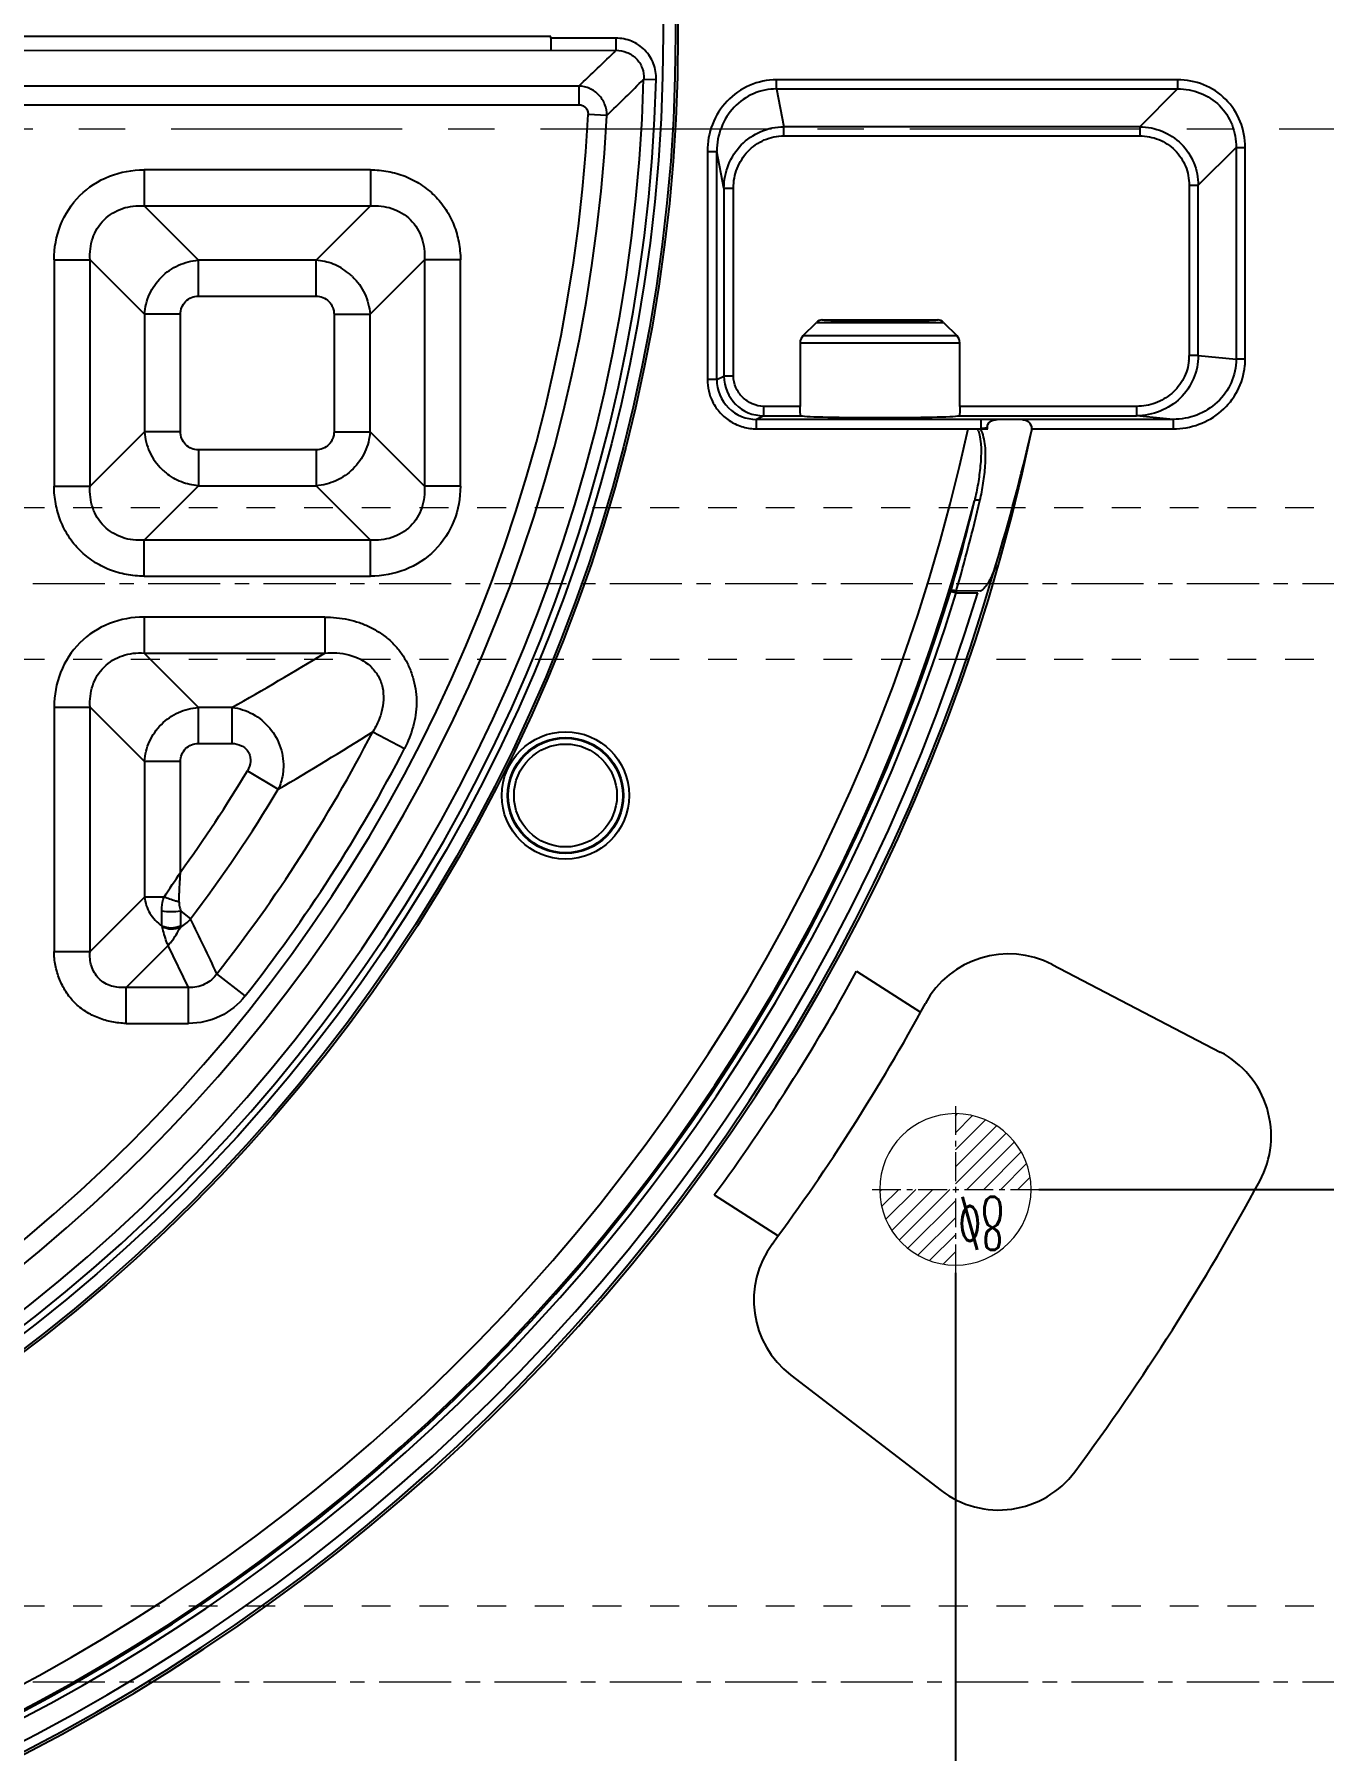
# Model space of a CAD drawing. Header units: millimetres. Extents: x 3054 to 4939, y -1170 to 130.
# Drawn here: x 3602.4 to 3670.5, y -871.4 to -780.7 of the extents above; entities that cross this region are included whole.
import ezdxf

# ---------------------------------------------------------------- set-up
doc = ezdxf.new("R2010")
doc.units = ezdxf.units.MM
doc.header["$LTSCALE"] = 16.335
doc.header["$PDMODE"] = 3
doc.header["$PDSIZE"] = 0.3125
doc.linetypes.add('CENTER', pattern=[0.6, 0.375, -0.075, 0.075, -0.075])
doc.linetypes.add('HIDDEN', pattern=[0.2, 0.1, -0.1])
doc.layers.get('0').update_dxf_attribs({"linetype": 'CONTINUOUS'})
doc.layers.get('Defpoints').update_dxf_attribs({"linetype": 'CONTINUOUS'})
doc.layers.add('11', color=7, linetype='CONTINUOUS')
for name, color, linetype, lineweight in [('center', 1, 'CENTER', 9), ('cool', 153, 'HIDDEN', 9), ('epin', 13, 'CONTINUOUS', 9)]:
    doc.layers.add(name, color=color, linetype=linetype, lineweight=lineweight)
doc.styles.get("Standard").update_dxf_attribs({"font": 'txt', "width": 0.8})
doc.styles.add('TXT05', font='txt.shx', dxfattribs={"width": 0.5, "bigfont": 'gbcbig.shx'})
doc.dimstyles.get("Standard").update_dxf_attribs({"dimtxt": 0.15625, "dimasz": 0.1875, "dimexe": 0.125, "dimexo": 0.0625, "dimtad": 0, "dimtih": 1, "dimtoh": 1, "dimdsep": 46, "dimtxsty": 'Standard', "dimcen": 0.09, "dimadec": 0, "dimazin": 0, "dimtp": 0.01, "dimtm": 0.01, "dimtfac": 1, "dimtofl": 0, "dimtmove": 0, "dimatfit": 3, "dimfxl": 0, "dimtolj": 1, "dimarcsym": 0})

# ---------------------------------------------------------------- blocks, each defined once
blk = doc.blocks.new('epin_ejp_8')
at = {"layer": 'epin'}
h = blk.add_hatch(dxfattribs=at)
h.set_pattern_fill('_ANSI31', color=123, scale=0.2, angle=90, style=0)
h.set_pattern_definition([(135, (-3609.8168, 780.7174), (-0.44901281, -0.44901281), [])])
h.paths.add_polyline_path([(0, 4, 0.414214), (-4, 0), (0, 0)])
h.paths.add_polyline_path([(4, 0), (0, 0), (0, -4, 0.414214)])
at = {"layer": 'epin', "color": 1, "linetype": 'CENTER', "ltscale": 0.248791}
for p, q in [((0, -4.4), (0, 4.4)), ((-4.4, 0), (4.4, 0))]:
    blk.add_line(p, q, dxfattribs=at)
at = {"layer": 'epin'}
blk.add_circle((0, 0), 4, dxfattribs=at)
at = {"layer": 'epin', "color": 6, "style": 'TXT05', "width": 0.5}
blk.add_text('%%c8', height=2.8, dxfattribs=at).set_placement((0.16, 0.4))
blk = doc.blocks.new('*D114')
at = {"color": 4, "lineweight": -2}
blk.add_line((3698.845, -785.718), (3724.555, -785.718), dxfattribs=at)
at = {"layer": 'Defpoints', "color": 0}
for p in [(3555.085, -785.718), (3698.845, -785.718), (3724.555, -785.718)]:
    blk.add_point(p, dxfattribs=at)
at = {"color": 6, "insert": (3729.555, -785.718), "char_height": 5, "attachment_point": 5}
blk.add_mtext('\\A1;0.00', dxfattribs=at)
blk = doc.blocks.new('*D115')
at = {"color": 4, "lineweight": -2}
blk.add_line((3706.275, -756.718), (3724.555, -756.718), dxfattribs=at)
at = {"layer": 'Defpoints', "color": 0}
for p in [(3706.275, -756.718), (3724.555, -756.718), (3555.085, -785.718)]:
    blk.add_point(p, dxfattribs=at)
at = {"color": 6, "insert": (3731.888, -756.718), "char_height": 5, "attachment_point": 5}
blk.add_mtext('\\A1;29.00', dxfattribs=at)
blk = doc.blocks.new('*D116')
at = {"color": 4, "lineweight": -2}
blk.add_line((3664.481, -737.718), (3724.555, -737.718), dxfattribs=at)
at = {"layer": 'Defpoints', "color": 0}
for p in [(3664.481, -737.718), (3724.555, -737.718), (3555.085, -785.718)]:
    blk.add_point(p, dxfattribs=at)
at = {"color": 6, "insert": (3731.888, -737.718), "char_height": 5, "attachment_point": 5}
blk.add_mtext('\\A1;48.00', dxfattribs=at)
blk = doc.blocks.new('*D117')
at = {"color": 4, "lineweight": -2}
blk.add_line((3642.481, -703.718), (3724.555, -703.718), dxfattribs=at)
at = {"layer": 'Defpoints', "color": 0}
for p in [(3642.481, -703.718), (3724.555, -703.718), (3555.085, -785.718)]:
    blk.add_point(p, dxfattribs=at)
at = {"color": 6, "insert": (3731.888, -703.718), "char_height": 5, "attachment_point": 5}
blk.add_mtext('\\A1;82.00', dxfattribs=at)
blk = doc.blocks.new('*D118')
at = {"color": 4, "lineweight": -2}
blk.add_line((3665.052, -688.718), (3724.555, -688.718), dxfattribs=at)
at = {"layer": 'Defpoints', "color": 0}
for p in [(3665.052, -688.718), (3724.555, -688.718), (3555.085, -785.718)]:
    blk.add_point(p, dxfattribs=at)
at = {"color": 6, "insert": (3731.888, -688.718), "char_height": 5, "attachment_point": 5}
blk.add_mtext('\\A1;97.00', dxfattribs=at)
blk = doc.blocks.new('*D119')
at = {"color": 4, "lineweight": -2}
blk.add_line((3602.481, -674.718), (3724.555, -674.718), dxfattribs=at)
at = {"layer": 'Defpoints', "color": 0}
for p in [(3602.481, -674.718), (3724.555, -674.718), (3555.085, -785.718)]:
    blk.add_point(p, dxfattribs=at)
at = {"color": 6, "insert": (3731.888, -674.718), "char_height": 5, "attachment_point": 5}
blk.add_mtext('\\A1;111.00', dxfattribs=at)
blk = doc.blocks.new('*D120')
at = {"color": 4, "lineweight": -2}
blk.add_line((3559.485, -668.718), (3724.555, -668.718), dxfattribs=at)
at = {"layer": 'Defpoints', "color": 0}
for p in [(3559.485, -668.718), (3724.555, -668.718), (3555.085, -785.718)]:
    blk.add_point(p, dxfattribs=at)
at = {"color": 6, "insert": (3732.555, -668.718), "char_height": 5, "attachment_point": 5}
blk.add_mtext('\\A1;117.00', dxfattribs=at)
blk = doc.blocks.new('*D121')
at = {"color": 4, "lineweight": -2}
for p, q in [((3704.555, -667.718), (3714.555, -661.758)), ((3714.555, -661.758), (3724.555, -661.758)), ((3686.461, -667.718), (3704.555, -667.718))]:
    blk.add_line(p, q, dxfattribs=at)
at = {"layer": 'Defpoints', "color": 0}
for p in [(3724.555, -661.758), (3686.461, -667.718), (3555.085, -785.718)]:
    blk.add_point(p, dxfattribs=at)
at = {"color": 6, "insert": (3732.555, -661.758), "char_height": 5, "attachment_point": 5}
blk.add_mtext('\\A1;118.00', dxfattribs=at)
blk = doc.blocks.new('*D122')
at = {"color": 4, "lineweight": -2}
blk.add_line((3689.096, -809.718), (3724.555, -809.718), dxfattribs=at)
at = {"layer": 'Defpoints', "color": 0}
for p in [(3555.085, -785.718), (3689.096, -809.718), (3724.555, -809.718)]:
    blk.add_point(p, dxfattribs=at)
at = {"color": 6, "insert": (3731.888, -809.718), "char_height": 5, "attachment_point": 5}
blk.add_mtext('\\A1;24.00', dxfattribs=at)
blk = doc.blocks.new('*D123')
at = {"color": 4, "lineweight": -2}
blk.add_line((3655.481, -841.718), (3724.555, -841.718), dxfattribs=at)
at = {"layer": 'Defpoints', "color": 0}
for p in [(3555.085, -785.718), (3655.481, -841.718), (3724.555, -841.718)]:
    blk.add_point(p, dxfattribs=at)
at = {"color": 6, "insert": (3731.888, -841.718), "char_height": 5, "attachment_point": 5}
blk.add_mtext('\\A1;56.00', dxfattribs=at)
blk = doc.blocks.new('*D124')
at = {"color": 4, "lineweight": -2}
blk.add_line((3681.593, -867.718), (3724.555, -867.718), dxfattribs=at)
at = {"layer": 'Defpoints', "color": 0}
for p in [(3555.085, -785.718), (3681.593, -867.718), (3724.555, -867.718)]:
    blk.add_point(p, dxfattribs=at)
at = {"color": 6, "insert": (3731.888, -867.718), "char_height": 5, "attachment_point": 5}
blk.add_mtext('\\A1;82.00', dxfattribs=at)
blk = doc.blocks.new('*D125')
at = {"color": 4, "lineweight": -2}
blk.add_line((3591.485, -893.718), (3724.555, -893.718), dxfattribs=at)
at = {"layer": 'Defpoints', "color": 0}
for p in [(3555.085, -785.718), (3591.485, -893.718), (3724.555, -893.718)]:
    blk.add_point(p, dxfattribs=at)
at = {"color": 6, "insert": (3732.888, -893.718), "char_height": 5, "attachment_point": 5}
blk.add_mtext('\\A1;108.00', dxfattribs=at)
blk = doc.blocks.new('*D126')
at = {"color": 4, "lineweight": -2}
blk.add_line((3692.385, -903.718), (3724.555, -903.718), dxfattribs=at)
at = {"layer": 'Defpoints', "color": 0}
for p in [(3555.085, -785.718), (3692.385, -903.718), (3724.555, -903.718)]:
    blk.add_point(p, dxfattribs=at)
at = {"color": 6, "insert": (3732.555, -903.718), "char_height": 5, "attachment_point": 5}
blk.add_mtext('\\A1;118.00', dxfattribs=at)
blk = doc.blocks.new('*D129')
at = {"color": 4, "lineweight": -2}
blk.add_line((3638.081, -699.318), (3638.081, -618.89), dxfattribs=at)
at = {"layer": 'Defpoints', "color": 0}
for p in [(3638.081, -618.89), (3638.081, -699.318), (3555.085, -785.718)]:
    blk.add_point(p, dxfattribs=at)
at = {"color": 6, "insert": (3638.081, -611.556), "char_height": 5, "attachment_point": 5, "rotation": 90}
blk.add_mtext('\\A1;83.00', dxfattribs=at)
blk = doc.blocks.new('*D130')
at = {"color": 4, "lineweight": -2}
blk.add_line((3660.081, -733.318), (3660.081, -618.89), dxfattribs=at)
at = {"layer": 'Defpoints', "color": 0}
for p in [(3660.081, -618.89), (3660.081, -733.318), (3555.085, -785.718)]:
    blk.add_point(p, dxfattribs=at)
at = {"color": 6, "insert": (3660.081, -610.556), "char_height": 5, "attachment_point": 5, "rotation": 90}
blk.add_mtext('\\A1;105.00', dxfattribs=at)
blk = doc.blocks.new('*D131')
at = {"color": 4, "lineweight": -2}
blk.add_line((3683.585, -658.918), (3683.585, -618.89), dxfattribs=at)
at = {"layer": 'Defpoints', "color": 0}
for p in [(3683.585, -618.89), (3683.585, -658.918), (3555.085, -785.718)]:
    blk.add_point(p, dxfattribs=at)
at = {"color": 6, "insert": (3683.585, -609.89), "char_height": 5, "attachment_point": 5, "rotation": 90}
blk.add_mtext('\\A1;128.50', dxfattribs=at)
blk = doc.blocks.new('*D134')
at = {"color": 4, "lineweight": -2}
blk.add_line((3651.081, -846.118), (3651.081, -950.182), dxfattribs=at)
at = {"layer": 'Defpoints', "color": 0}
for p in [(3555.085, -785.718), (3651.081, -846.118), (3651.081, -950.182)]:
    blk.add_point(p, dxfattribs=at)
at = {"color": 6, "insert": (3651.081, -957.516), "char_height": 5, "attachment_point": 5, "rotation": 90}
blk.add_mtext('\\A1;96.00', dxfattribs=at)
blk = doc.blocks.new('*D135')
at = {"color": 4, "lineweight": -2}
blk.add_line((3683.585, -912.518), (3683.585, -950.182), dxfattribs=at)
at = {"layer": 'Defpoints', "color": 0}
for p in [(3555.085, -785.718), (3683.585, -912.518), (3683.585, -950.182)]:
    blk.add_point(p, dxfattribs=at)
at = {"color": 6, "insert": (3683.585, -959.182), "char_height": 5, "attachment_point": 5, "rotation": 90}
blk.add_mtext('\\A1;128.50', dxfattribs=at)
blk = doc.blocks.new('4')
at = {"layer": '11', "color": 3, "linetype": 'Continuous'}
for p, q in [((-12.852, 216.652), (-13.724, 226.616)), ((12.852, 216.656), (13.724, 226.619)), ((-7, 208.127), (-7, 212.136)), ((7, 208.13), (7, 212.139))]:
    blk.add_line(p, q, dxfattribs=at)
for centre, radius, start, end in [((-8.743, 227.051), 5, 94.10934, 185), ((0.026, 105), 127.366, 85.91485, 94.10934), ((8.743, 227.055), 5, 355, 85.91485), ((-7.871, 217.088), 5, 185, 274.03007), ((7.871, 217.092), 5, 265.99628, 355), ((0.026, 105), 107.366, 85.99628, 94.03007), ((0.026, 105), 103.366, 86.13132, 93.8975)]:
    blk.add_arc(centre, radius, start, end, dxfattribs=at)

msp = doc.modelspace()

# ---------------------------------------------------------------- linework, layer by layer
at = {"layer": '11', "color": 7, "linetype": 'Continuous'}
for p, q in [((3629.703, -780.839), (3553.903, -780.839)), ((3629.703, -780.924), (3629.703, -780.839)), ((3633.153, -780.924), (3629.703, -780.924)), ((3629.703, -780.924), (3629.703, -781.567)), ((3633.153, -780.924), (3633.153, -781.567)), ((3553.903, -781.582), (3633.153, -781.567)), ((3634.629, -783.085), (3635.272, -783.103)), ((3631.192, -783.452), (3555.769, -783.452)), ((3631.192, -783.452), (3631.192, -784.442)), ((3662.815, -783.124), (3641.633, -783.124)), ((3641.633, -783.607), (3641.633, -783.124)), ((3641.633, -783.607), (3662.815, -783.607)), ((3641.633, -783.607), (3642.023, -785.604)), ((3660.819, -785.604), (3662.815, -783.607)), ((3662.815, -783.124), (3662.815, -783.607)), ((3555.773, -784.442), (3631.192, -784.442)), ((3632.667, -785.005), (3631.679, -784.954)), ((3660.819, -785.604), (3642.023, -785.604)), ((3642.023, -786.087), (3642.023, -785.604)), ((3660.819, -785.604), (3660.819, -786.087)), ((3642.023, -786.087), (3660.819, -786.087)), ((3665.906, -786.698), (3663.91, -788.695)), ((3665.906, -786.698), (3666.389, -786.698)), ((3665.906, -786.698), (3665.906, -797.88)), ((3666.389, -797.88), (3666.389, -786.698)), ((3637.978, -786.903), (3638.477, -786.903)), ((3637.978, -786.903), (3637.978, -798.959)), ((3638.477, -798.959), (3638.477, -786.903)), ((3638.857, -788.844), (3638.477, -786.903)), ((3620.184, -787.877), (3608.226, -787.877)), ((3608.226, -787.877), (3608.226, -789.778)), ((3620.184, -787.877), (3620.184, -789.778)), ((3638.857, -788.844), (3639.356, -788.844)), ((3638.857, -788.844), (3638.857, -798.769)), ((3639.356, -798.769), (3639.356, -788.844)), ((3663.427, -788.695), (3663.91, -788.695)), ((3663.427, -788.695), (3663.427, -797.685)), ((3663.91, -797.685), (3663.91, -788.695)), ((3608.226, -789.778), (3620.184, -789.778)), ((3608.226, -789.778), (3611.099, -792.651)), ((3617.311, -792.651), (3620.184, -789.778)), ((3603.475, -792.628), (3605.375, -792.628)), ((3603.475, -792.628), (3603.475, -804.586)), ((3605.375, -804.586), (3605.375, -792.628)), ((3608.248, -795.501), (3605.375, -792.628)), ((3617.311, -792.651), (3611.099, -792.651)), ((3611.099, -794.551), (3611.099, -792.651)), ((3617.311, -794.551), (3617.311, -792.651)), ((3623.034, -792.628), (3620.161, -795.501)), ((3624.935, -792.628), (3623.034, -792.628)), ((3623.034, -792.628), (3623.034, -804.586)), ((3624.935, -804.586), (3624.935, -792.628)), ((3611.099, -794.551), (3617.311, -794.551)), ((3610.149, -795.501), (3608.248, -795.501)), ((3608.248, -795.501), (3608.248, -801.713)), ((3610.149, -801.713), (3610.149, -795.501)), ((3618.261, -795.501), (3620.161, -795.501)), ((3618.261, -795.501), (3618.261, -801.713)), ((3620.161, -801.713), (3620.161, -795.501)), ((3643.025, -796.651), (3643.736, -795.94)), ((3651.167, -796.651), (3643.025, -796.651)), ((3643.736, -795.94), (3650.456, -795.94)), ((3644.04, -795.796), (3650.151, -795.796)), ((3650.456, -795.94), (3651.167, -796.651)), ((3642.877, -797.006), (3651.314, -797.006)), ((3642.877, -797.006), (3642.877, -800.368)), ((3651.314, -800.368), (3651.314, -797.006)), ((3663.91, -797.685), (3663.427, -797.685)), ((3663.91, -797.685), (3665.906, -797.88)), ((3666.389, -797.88), (3665.906, -797.88)), ((3638.477, -798.959), (3637.978, -798.959)), ((3638.477, -798.959), (3638.857, -798.769)), ((3639.356, -798.769), (3638.857, -798.769)), ((3640.956, -800.868), (3640.578, -801.057)), ((3652.425, -801.057), (3640.578, -801.057)), ((3640.578, -801.556), (3640.578, -801.057)), ((3642.877, -800.368), (3640.956, -800.368)), ((3640.956, -800.868), (3640.956, -800.368)), ((3640.956, -800.868), (3642.923, -800.868)), ((3651.268, -800.868), (3660.651, -800.868)), ((3660.651, -800.368), (3651.314, -800.368)), ((3652.425, -801.057), (3652.425, -801.556)), ((3654.616, -801.069), (3653.292, -801.069)), ((3654.644, -801.057), (3654.616, -801.069)), ((3662.585, -801.057), (3654.644, -801.057)), ((3660.651, -800.368), (3660.651, -800.868)), ((3662.585, -801.057), (3660.651, -800.868)), ((3662.585, -801.057), (3662.585, -801.556)), ((3605.375, -804.586), (3608.248, -801.713)), ((3610.149, -801.713), (3608.248, -801.713)), ((3618.261, -801.713), (3620.161, -801.713)), ((3620.161, -801.713), (3623.034, -804.586)), ((3640.578, -801.556), (3652.788, -801.556)), ((3655.094, -801.676), (3655.105, -801.671)), ((3655.115, -801.556), (3662.585, -801.556)), ((3617.311, -802.663), (3611.099, -802.663)), ((3611.099, -802.663), (3611.099, -804.564)), ((3617.311, -802.663), (3617.311, -804.564)), ((3603.475, -804.586), (3605.375, -804.586)), ((3611.099, -804.564), (3608.226, -807.437)), ((3611.099, -804.564), (3617.311, -804.564)), ((3620.184, -807.437), (3617.311, -804.564)), ((3624.935, -804.586), (3623.034, -804.586)), ((3620.184, -807.437), (3608.226, -807.437)), ((3608.226, -809.337), (3608.226, -807.437)), ((3620.184, -809.337), (3620.184, -807.437)), ((3608.226, -809.337), (3620.184, -809.337)), ((3650.836, -810.125), (3651.124, -810.213)), ((3651.033, -810.098), (3651.125, -810.212)), ((3652.389, -810.12), (3651.125, -810.117)), ((3651.125, -810.117), (3651.125, -810.212)), ((3651.125, -810.212), (3652.259, -810.211)), ((3617.771, -811.495), (3608.226, -811.495)), ((3608.226, -811.495), (3608.226, -813.395)), ((3617.771, -811.495), (3617.77, -813.395)), ((3608.226, -813.395), (3617.77, -813.395)), ((3608.226, -813.395), (3611.099, -816.268)), ((3603.475, -816.246), (3605.375, -816.246)), ((3603.475, -816.246), (3603.475, -829.154)), ((3608.248, -819.119), (3605.375, -816.246)), ((3605.375, -829.154), (3605.375, -816.246)), ((3612.876, -816.268), (3611.099, -816.268)), ((3611.099, -818.169), (3611.099, -816.268)), ((3612.876, -818.169), (3612.876, -816.268)), ((3611.099, -818.169), (3612.876, -818.169)), ((3620.303, -817.556), (3621.991, -818.429)), ((3610.149, -819.119), (3608.248, -819.119)), ((3608.248, -819.119), (3608.248, -826.281)), ((3610.149, -824.962), (3610.149, -819.119)), ((3613.69, -819.609), (3615.318, -820.589)), ((3605.375, -829.154), (3608.248, -826.281)), ((3609.281, -826.281), (3608.248, -826.281)), ((3609.171, -827.81), (3609.171, -827.021)), ((3610.149, -827.022), (3610.149, -827.81)), ((3610.165, -827.034), (3610.686, -827.429)), ((3603.475, -829.154), (3605.375, -829.154)), ((3609.495, -828.835), (3607.276, -831.054)), ((3610.582, -831.054), (3609.495, -828.835)), ((3610.582, -831.054), (3607.276, -831.054)), ((3607.276, -832.955), (3607.276, -831.054)), ((3610.582, -832.955), (3610.582, -831.054)), ((3613.568, -831.505), (3612.075, -830.329)), ((3607.276, -832.955), (3610.582, -832.955))]:
    msp.add_line(p, q, dxfattribs=at)
for centre, radius in [((3549.081, -780.718), 87.342), ((3549.081, -780.718), 87.216), ((3549.081, -780.718), 86.564), ((3630.486, -820.918), 3.364), ((3630.486, -820.918), 3.062), ((3630.486, -820.918), 3.02), ((3630.486, -820.918), 2.719)]:
    msp.add_circle(centre, radius, dxfattribs=at)
for centre, radius, start, end in [((3472.757, -616.689), 230.026, 313.53302, 314.21047), ((3549.081, -780.718), 85.566, 271.59517, 358.41514), ((3467.729, -614.469), 237.248, 314.0441, 314.70702), ((3549.081, -780.718), 86.224, 273.80612, 358.41514), ((3549.081, -780.72), 82.705, 272.93581, 357.06419), ((3549.081, -780.72), 83.694, 272.93581, 357.06419), ((3555.111, -780.718), 102.032, 186.17935, 344.06282), ((3555.111, -780.718), 101.531, 186.1741, 343.11228), ((3616.933, -795.961), 3.358, 46.7812, 51.62599), ((3555.111, -780.718), 102.166, 188.76886, 348.16522), ((3643.38, -797.006), 0.502, 134.97395, 179.99828), ((3650.812, -797.006), 0.502, 359.99886, 45.02863), ((3660.817, -797.685), 2.61, 354.42093, 359.99834), ((3662.812, -797.88), 3.577, 354.42093, 359.99834), ((3640.575, -798.959), 2.098, 180.01407, 270.07856), ((3640.956, -798.768), 2.099, 180.0322, 270.00051), ((3555.111, -780.718), 98.859, 201.24207, 347.83141), ((3649.551, -802.492), 2.869, 16.94545, 19.03133), ((3650.046, -802.623), 2.603, 21.78471, 24.19007), ((3651.324, -801.746), 1.476, 7.36715, 9.87146), ((3555.083, -778.927), 102.565, 343.10506, 347.18525), ((3654.614, -801.569), 0.501, 348.18593, 1.39022), ((3611.477, -801.254), 3.358, 226.78122, 231.62578), ((3555.111, -780.718), 100.057, 201.05603, 345.74083), ((3555.069, -782.461), 99.683, 343.88778, 346.71773), ((3555.068, -782.365), 99.985, 343.88574, 346.7148), ((3555.111, -780.718), 100.442, 200.91041, 342.92382), ((3555.111, -780.718), 100.141, 200.91041, 342.92304), ((3525.987, -662.63), 176.506, 299.48983, 301.33227), ((3549.081, -780.718), 80.184, 321.77762, 332.65105), ((3549.081, -780.718), 82.085, 321.77764, 332.65107), ((3522.711, -662.805), 182.953, 300.40977, 302.23724), ((3549.081, -780.718), 75.411, 324.07664, 328.95453), ((3549.081, -780.718), 77.311, 322.8295, 328.95454), ((3511.334, -760.884), 117.773, 326.27017, 327.03814), ((3275.609, -989.689), 372.296, 25.34349, 25.83845)]:
    msp.add_arc(centre, radius, start, end, dxfattribs=at)
msp.add_ellipse((3647.096, -800.851), major_axis=(4.221, 0), ratio=0.026186, start_param=3.293062, end_param=6.131716, dxfattribs=at)
for points, knots in [([(3635.272, -783.103), (3635.28, -782.822), (3635.185, -782.251), (3634.718, -781.521), (3634.002, -781.035), (3633.434, -780.924), (3633.153, -780.924)], [0, 0, 0, 0, 0.250012, 0.500024, 0.75002, 1, 1, 1, 1]), ([(3633.153, -781.567), (3633.349, -781.564), (3633.747, -781.64), (3634.255, -781.972), (3634.573, -782.489), (3634.637, -782.889), (3634.629, -783.085)], [0, 0, 0, 0, 0.249805, 0.500049, 0.750235, 1, 1, 1, 1]), ([(3632.667, -785.005), (3632.673, -784.809), (3632.602, -784.409), (3632.274, -783.901), (3631.784, -783.548), (3631.388, -783.456), (3631.192, -783.452)], [0, 0, 0, 0, 0.249501, 0.500004, 0.750504, 1, 1, 1, 1]), ([(3641.633, -783.124), (3641.149, -783.125), (3640.17, -783.326), (3638.954, -784.185), (3638.156, -785.441), (3637.981, -786.419), (3637.978, -786.903)], [0, 0, 0, 0, 0.249906, 0.499818, 0.749872, 1, 1, 1, 1]), ([(3641.633, -783.607), (3641.22, -783.607), (3640.383, -783.782), (3639.328, -784.513), (3638.64, -785.614), (3638.476, -786.473), (3638.477, -786.903)], [0, 0, 0, 0, 0.245713, 0.492883, 0.744255, 1, 1, 1, 1]), ([(3666.389, -786.698), (3666.385, -786.232), (3666.216, -785.288), (3665.424, -784.089), (3664.225, -783.298), (3663.281, -783.127), (3662.815, -783.124)], [0, 0, 0, 0, 0.250071, 0.500016, 0.749945, 1, 1, 1, 1]), ([(3662.815, -783.607), (3663.22, -783.603), (3664.04, -783.747), (3665.087, -784.427), (3665.767, -785.473), (3665.911, -786.294), (3665.906, -786.698)], [0, 0, 0, 0, 0.250074, 0.500037, 0.74998, 1, 1, 1, 1]), ([(3631.192, -784.442), (3631.257, -784.444), (3631.389, -784.469), (3631.558, -784.582), (3631.662, -784.756), (3631.68, -784.889), (3631.679, -784.954)], [0, 0, 0, 0, 0.250037, 0.499988, 0.749995, 1, 1, 1, 1]), ([(3638.857, -788.844), (3638.858, -788.427), (3639.018, -787.586), (3639.711, -786.509), (3640.764, -785.778), (3641.607, -785.604), (3642.023, -785.604)], [0, 0, 0, 0, 0.250068, 0.499968, 0.750002, 1, 1, 1, 1]), ([(3660.819, -785.604), (3661.221, -785.607), (3662.032, -785.768), (3663.061, -786.452), (3663.746, -787.482), (3663.906, -788.293), (3663.91, -788.695)], [0, 0, 0, 0, 0.250042, 0.500029, 0.750001, 1, 1, 1, 1]), ([(3639.356, -788.844), (3639.358, -788.491), (3639.487, -787.777), (3640.068, -786.86), (3640.956, -786.234), (3641.67, -786.086), (3642.023, -786.087)], [0, 0, 0, 0, 0.250128, 0.500191, 0.7501, 1, 1, 1, 1]), ([(3660.819, -786.087), (3661.159, -786.089), (3661.848, -786.213), (3662.723, -786.791), (3663.3, -787.666), (3663.425, -788.354), (3663.427, -788.695)], [0, 0, 0, 0, 0.250071, 0.500016, 0.749945, 1, 1, 1, 1]), ([(3603.475, -792.628), (3603.475, -792.007), (3603.7, -790.751), (3604.744, -789.146), (3606.349, -788.102), (3607.605, -787.877), (3608.226, -787.877)], [0, 0, 0, 0, 0.250128, 0.500002, 0.74987, 1, 1, 1, 1]), ([(3620.184, -787.877), (3620.495, -787.877), (3621.118, -787.946), (3622.027, -788.188), (3622.86, -788.629), (3623.595, -789.218), (3624.187, -789.951), (3624.547, -790.649), (3624.748, -791.24), (3624.851, -791.697), (3624.92, -792.16), (3624.939, -792.473), (3624.935, -792.628)], [0, 0, 0, 0, 0.124949, 0.249928, 0.374886, 0.49998, 0.624887, 0.749957, 0.812436, 0.874921, 0.937537, 1, 1, 1, 1]), ([(3605.375, -792.628), (3605.353, -792.249), (3605.434, -791.468), (3606.045, -790.447), (3607.066, -789.837), (3607.847, -789.755), (3608.226, -789.778)], [0, 0, 0, 0, 0.24931, 0.500088, 0.750809, 1, 1, 1, 1]), ([(3620.184, -789.778), (3620.563, -789.755), (3621.344, -789.837), (3622.365, -790.448), (3622.975, -791.469), (3623.057, -792.249), (3623.034, -792.628)], [0, 0, 0, 0, 0.249311, 0.500088, 0.75081, 1, 1, 1, 1]), ([(3608.248, -795.501), (3608.273, -795.14), (3608.458, -794.416), (3609.097, -793.499), (3610.014, -792.86), (3610.738, -792.675), (3611.099, -792.651)], [0, 0, 0, 0, 0.248747, 0.500042, 0.751306, 1, 1, 1, 1]), ([(3619.017, -793.328), (3618.776, -793.132), (3618.233, -792.811), (3617.618, -792.671), (3617.311, -792.651)], [0, 0, 0, 0, 0.502359, 1, 1, 1, 1]), ([(3619.232, -793.514), (3619.501, -793.774), (3619.945, -794.394), (3620.136, -795.132), (3620.161, -795.501)], [0, 0, 0, 0, 0.502569, 1, 1, 1, 1]), ([(3610.149, -795.501), (3610.149, -795.258), (3610.341, -794.743), (3610.856, -794.551), (3611.099, -794.551)], [0, 0, 0, 0, 0.500117, 1, 1, 1, 1]), ([(3617.311, -794.551), (3617.554, -794.551), (3618.069, -794.743), (3618.261, -795.258), (3618.261, -795.501)], [0, 0, 0, 0, 0.500117, 1, 1, 1, 1]), ([(3644.04, -795.796), (3643.976, -795.805), (3644.351, -795.822), (3644.516, -795.826), (3645.142, -795.84), (3645.958, -795.847), (3647.096, -795.851), (3648.234, -795.847), (3649.049, -795.84), (3649.676, -795.826), (3649.841, -795.822), (3650.216, -795.805), (3650.151, -795.796)], [0, 0, 0, 0, 0.031948, 0.078365, 0.141496, 0.30621, 0.499976, 0.693736, 0.858495, 0.921652, 0.967943, 1, 1, 1, 1]), ([(3663.91, -797.685), (3663.909, -798.1), (3663.733, -798.938), (3663.012, -800), (3661.926, -800.698), (3661.074, -800.867), (3660.651, -800.868)], [0, 0, 0, 0, 0.247553, 0.496089, 0.746932, 1, 1, 1, 1]), ([(3663.414, -797.939), (3663.38, -798.271), (3663.186, -798.931), (3662.544, -799.732), (3661.66, -800.252), (3660.985, -800.363), (3660.651, -800.368)], [0, 0, 0, 0, 0.2499, 0.499876, 0.749914, 1, 1, 1, 1]), ([(3665.906, -797.88), (3665.907, -798.303), (3665.726, -799.159), (3664.966, -800.217), (3663.862, -800.901), (3663.007, -801.057), (3662.585, -801.057)], [0, 0, 0, 0, 0.249993, 0.500045, 0.749923, 1, 1, 1, 1]), ([(3662.585, -801.556), (3663.043, -801.555), (3663.968, -801.396), (3665.179, -800.685), (3666.057, -799.587), (3666.329, -798.684), (3666.372, -798.228)], [0, 0, 0, 0, 0.250104, 0.50016, 0.750089, 1, 1, 1, 1]), ([(3640.956, -800.368), (3640.75, -800.368), (3640.333, -800.274), (3639.814, -799.911), (3639.451, -799.393), (3639.356, -798.976), (3639.356, -798.769)], [0, 0, 0, 0, 0.249872, 0.499947, 0.75005, 1, 1, 1, 1]), ([(3638.252, -800.12), (3638.36, -800.333), (3638.634, -800.733), (3639.192, -801.198), (3639.859, -801.489), (3640.339, -801.554), (3640.578, -801.556)], [0, 0, 0, 0, 0.249876, 0.500015, 0.750084, 1, 1, 1, 1]), ([(3642.923, -800.868), (3642.917, -800.867), (3642.906, -800.852), (3642.892, -800.802), (3642.882, -800.7), (3642.878, -800.547), (3642.877, -800.431), (3642.877, -800.368)], [0, 0, 0, 0, 0.034858, 0.09696, 0.312531, 0.629327, 1, 1, 1, 1]), ([(3651.314, -800.368), (3651.314, -800.431), (3651.313, -800.547), (3651.309, -800.7), (3651.3, -800.802), (3651.286, -800.852), (3651.274, -800.867), (3651.268, -800.868)], [0, 0, 0, 0, 0.370668, 0.68746, 0.903037, 0.965141, 1, 1, 1, 1]), ([(3653.292, -801.069), (3653.237, -801.067), (3652.948, -801.058), (3652.659, -801.057), (3652.425, -801.057)], [0, 0, 0, 0, 0.189681, 1, 1, 1, 1]), ([(3654.616, -801.069), (3654.692, -801.069), (3654.843, -801.104), (3655.019, -801.251), (3655.112, -801.457), (3655.11, -801.606), (3655.094, -801.676)], [0, 0, 0, 0, 0.256709, 0.508612, 0.755318, 1, 1, 1, 1]), ([(3654.644, -801.057), (3654.697, -801.058), (3654.807, -801.081), (3655.012, -801.223), (3655.112, -801.419), (3655.115, -801.556)], [0, 0, 0, 0, 0.213511, 0.443181, 1, 1, 1, 1]), ([(3608.248, -801.713), (3608.273, -802.082), (3608.465, -802.821), (3608.909, -803.44), (3609.178, -803.7)], [0, 0, 0, 0, 0.49743, 1, 1, 1, 1]), ([(3611.099, -802.663), (3610.856, -802.663), (3610.341, -802.471), (3610.149, -801.956), (3610.149, -801.713)], [0, 0, 0, 0, 0.500117, 1, 1, 1, 1]), ([(3620.161, -801.713), (3620.137, -802.075), (3619.952, -802.799), (3619.313, -803.716), (3618.396, -804.354), (3617.672, -804.539), (3617.311, -804.564)], [0, 0, 0, 0, 0.248747, 0.500042, 0.751306, 1, 1, 1, 1]), ([(3618.261, -801.713), (3618.261, -801.956), (3618.069, -802.471), (3617.554, -802.663), (3617.311, -802.663)], [0, 0, 0, 0, 0.500117, 1, 1, 1, 1]), ([(3652.296, -801.656), (3652.477, -802.25), (3652.445, -803.216), (3652.287, -804.446), (3652.158, -805.059), (3652.085, -805.363)], [0, 0, 0, 0, 0.498374, 0.748972, 1, 1, 1, 1]), ([(3652.378, -805.342), (3652.447, -805.039), (3652.568, -804.428), (3652.666, -803.5), (3652.701, -802.567), (3652.579, -801.946), (3652.464, -801.657)], [0, 0, 0, 0, 0.250268, 0.500241, 0.750042, 1, 1, 1, 1]), ([(3652.778, -801.494), (3652.752, -801.498), (3652.634, -801.517), (3652.516, -801.538), (3652.425, -801.556)], [0, 0, 0, 0, 0.22306, 1, 1, 1, 1]), ([(3611.099, -804.564), (3610.791, -804.543), (3610.176, -804.403), (3609.632, -804.084), (3609.392, -803.886)], [0, 0, 0, 0, 0.497812, 1, 1, 1, 1]), ([(3608.226, -809.337), (3607.914, -809.338), (3607.291, -809.268), (3606.382, -809.027), (3605.55, -808.585), (3604.815, -807.996), (3604.223, -807.263), (3603.862, -806.566), (3603.661, -805.974), (3603.559, -805.517), (3603.489, -805.054), (3603.471, -804.742), (3603.475, -804.586)], [0, 0, 0, 0, 0.124949, 0.249928, 0.374886, 0.49998, 0.624887, 0.749957, 0.812436, 0.874921, 0.937537, 1, 1, 1, 1]), ([(3608.226, -807.437), (3607.846, -807.459), (3607.066, -807.378), (3606.045, -806.767), (3605.435, -805.746), (3605.353, -804.965), (3605.375, -804.586)], [0, 0, 0, 0, 0.24931, 0.500088, 0.750809, 1, 1, 1, 1]), ([(3624.935, -804.586), (3624.935, -805.207), (3624.71, -806.463), (3623.666, -808.068), (3622.061, -809.112), (3620.805, -809.337), (3620.184, -809.337)], [0, 0, 0, 0, 0.250128, 0.500002, 0.74987, 1, 1, 1, 1]), ([(3623.034, -804.586), (3623.057, -804.966), (3622.975, -805.746), (3622.364, -806.767), (3621.343, -807.377), (3620.563, -807.459), (3620.184, -807.437)], [0, 0, 0, 0, 0.24931, 0.500088, 0.750809, 1, 1, 1, 1]), ([(3652.378, -805.342), (3652.314, -805.328), (3652.224, -805.317), (3652.126, -805.331), (3652.091, -805.351), (3652.085, -805.363)], [0, 0, 0, 0, 0.64445, 0.867585, 1, 1, 1, 1]), ([(3653.222, -808.734), (3653.182, -808.865), (3653.092, -809.123), (3652.949, -809.435), (3652.815, -809.673), (3652.701, -809.848), (3652.567, -809.998), (3652.459, -810.113), (3652.389, -810.12)], [0, 0, 0, 0, 0.247926, 0.496458, 0.621721, 0.746474, 0.872004, 1, 1, 1, 1]), ([(3651.033, -810.098), (3650.987, -810.09), (3650.921, -810.077), (3650.847, -810.105), (3650.836, -810.125)], [0, 0, 0, 0, 0.676589, 1, 1, 1, 1]), ([(3608.226, -811.495), (3607.605, -811.495), (3606.351, -811.725), (3604.743, -812.764), (3603.703, -814.37), (3603.475, -815.625), (3603.475, -816.246)], [0, 0, 0, 0, 0.250175, 0.500039, 0.749875, 1, 1, 1, 1]), ([(3617.771, -811.495), (3618.184, -811.504), (3618.805, -811.56), (3619.604, -811.778), (3620.178, -812.018), (3620.717, -812.331), (3621.211, -812.711), (3621.646, -813.158), (3622.002, -813.669), (3622.275, -814.229), (3622.539, -815.014), (3622.677, -816.052), (3622.483, -817.288), (3622.176, -818.06), (3621.991, -818.429)], [0, 0, 0, 0, 0.124931, 0.187382, 0.249894, 0.312563, 0.375328, 0.437909, 0.500357, 0.562976, 0.625694, 0.750409, 0.875213, 1, 1, 1, 1]), ([(3605.375, -816.246), (3605.353, -815.866), (3605.434, -815.086), (3606.045, -814.065), (3607.066, -813.454), (3607.847, -813.372), (3608.226, -813.395)], [0, 0, 0, 0, 0.24931, 0.500088, 0.750809, 1, 1, 1, 1]), ([(3617.771, -813.395), (3618.195, -813.363), (3619.064, -813.406), (3620.072, -813.9), (3620.618, -814.588), (3620.926, -815.409), (3620.877, -816.085), (3620.769, -816.5)], [0, 0, 0, 0, 0.247643, 0.49733, 0.623994, 0.750548, 1, 1, 1, 1]), ([(3608.248, -819.119), (3608.273, -818.757), (3608.458, -818.033), (3609.097, -817.116), (3610.014, -816.478), (3610.738, -816.292), (3611.099, -816.268)], [0, 0, 0, 0, 0.248747, 0.500042, 0.751306, 1, 1, 1, 1]), ([(3612.875, -816.268), (3613.253, -816.309), (3614.009, -816.553), (3614.922, -817.317), (3615.506, -818.366), (3615.608, -819.166), (3615.581, -819.555)], [0, 0, 0, 0, 0.244735, 0.495775, 0.74933, 1, 1, 1, 1]), ([(3620.769, -816.5), (3620.744, -816.594), (3620.629, -816.962), (3620.456, -817.311), (3620.303, -817.556)], [0, 0, 0, 0, 0.251281, 1, 1, 1, 1]), ([(3610.149, -819.119), (3610.149, -818.875), (3610.341, -818.36), (3610.856, -818.169), (3611.099, -818.169)], [0, 0, 0, 0, 0.500117, 1, 1, 1, 1]), ([(3612.876, -818.169), (3613.045, -818.176), (3613.303, -818.231), (3613.592, -818.419), (3613.754, -818.622), (3613.843, -818.867), (3613.856, -819.21), (3613.771, -819.461), (3613.69, -819.609)], [0, 0, 0, 0, 0.249291, 0.374767, 0.500045, 0.625501, 0.750821, 1, 1, 1, 1]), ([(3615.581, -819.555), (3615.575, -819.645), (3615.534, -819.999), (3615.429, -820.347), (3615.318, -820.589)], [0, 0, 0, 0, 0.25293, 1, 1, 1, 1]), ([(3610.068, -826.497), (3610.083, -826.243), (3610.105, -825.731), (3610.135, -825.22), (3610.149, -824.962)], [0, 0, 0, 0, 0.496105, 1, 1, 1, 1]), ([(3608.248, -826.281), (3608.28, -826.58), (3608.487, -827.176), (3608.919, -827.634), (3609.171, -827.81)], [0, 0, 0, 0, 0.494345, 1, 1, 1, 1]), ([(3609.171, -827.021), (3609.169, -826.96), (3609.169, -826.71), (3609.21, -826.456), (3609.281, -826.281)], [0, 0, 0, 0, 0.243242, 1, 1, 1, 1]), ([(3610.074, -826.544), (3610.009, -826.528), (3609.74, -826.452), (3609.476, -826.361), (3609.281, -826.28)], [0, 0, 0, 0, 0.240914, 1, 1, 1, 1]), ([(3610.068, -826.497), (3610.079, -826.543), (3610.076, -826.639), (3610.088, -826.823), (3610.148, -826.948), (3610.165, -827.034)], [0, 0, 0, 0, 0.261448, 0.518469, 1, 1, 1, 1]), ([(3610.149, -827.021), (3609.988, -827.054), (3609.66, -827.077), (3609.331, -827.055), (3609.171, -827.022)], [0, 0, 0, 0, 0.501305, 1, 1, 1, 1]), ([(3610.149, -827.81), (3609.998, -827.882), (3609.661, -827.958), (3609.321, -827.884), (3609.171, -827.81)], [0, 0, 0, 0, 0.5, 1, 1, 1, 1]), ([(3610.143, -827.886), (3609.996, -827.954), (3609.664, -828.02), (3609.336, -827.938), (3609.189, -827.863)], [0, 0, 0, 0, 0.496122, 1, 1, 1, 1]), ([(3609.495, -828.835), (3609.468, -828.77), (3609.345, -828.452), (3609.253, -828.124), (3609.189, -827.863)], [0, 0, 0, 0, 0.207773, 1, 1, 1, 1]), ([(3609.495, -828.835), (3609.552, -828.773), (3609.8, -828.48), (3610.003, -828.151), (3610.143, -827.887)], [0, 0, 0, 0, 0.219282, 1, 1, 1, 1]), ([(3607.276, -832.955), (3607.027, -832.944), (3606.529, -832.895), (3605.805, -832.689), (3605.137, -832.346), (3604.541, -831.884), (3604.079, -831.29), (3603.738, -830.62), (3603.53, -829.901), (3603.469, -829.402), (3603.475, -829.154)], [0, 0, 0, 0, 0.125127, 0.25009, 0.375277, 0.500349, 0.625258, 0.750283, 0.875123, 1, 1, 1, 1]), ([(3607.276, -831.054), (3607.021, -831.076), (3606.493, -831.039), (3605.791, -830.638), (3605.39, -829.936), (3605.353, -829.408), (3605.375, -829.154)], [0, 0, 0, 0, 0.24828, 0.500157, 0.751935, 1, 1, 1, 1]), ([(3612.075, -830.329), (3611.909, -830.562), (3611.457, -830.956), (3610.867, -831.068), (3610.582, -831.054)], [0, 0, 0, 0, 0.5, 1, 1, 1, 1]), ([(3613.568, -831.505), (3613.217, -831.951), (3612.301, -832.696), (3611.15, -832.955), (3610.582, -832.955)], [0, 0, 0, 0, 0.500008, 1, 1, 1, 1])]:
    msp.add_open_spline(points, degree=3, knots=knots, dxfattribs=at)
for points in [[(3644.04, -795.796), (3643.929, -795.807), (3643.815, -795.861), (3643.736, -795.94)], [(3650.456, -795.94), (3650.376, -795.861), (3650.263, -795.807), (3650.151, -795.796)], [(3637.978, -798.959), (3637.978, -799.357), (3638.074, -799.764), (3638.252, -800.12)], [(3652.797, -801.322), (3652.846, -801.213), (3652.966, -801.139), (3653.08, -801.102)], [(3653.08, -801.102), (3653.148, -801.08), (3653.22, -801.069), (3653.292, -801.069)], [(3652.778, -801.493), (3652.768, -801.436), (3652.774, -801.374), (3652.797, -801.322)], [(3651.033, -810.098), (3651.064, -810.102), (3651.095, -810.109), (3651.125, -810.117)], [(3610.143, -827.887), (3610.347, -827.766), (3610.533, -827.61), (3610.686, -827.429)], [(3609.196, -827.847), (3609.192, -827.83), (3609.185, -827.812), (3609.178, -827.795)], [(3610.143, -827.887), (3610.15, -827.862), (3610.151, -827.836), (3610.149, -827.81)]]:
    msp.add_open_spline(points, degree=3, dxfattribs=at)
at = {"layer": 'center', "color": 1, "linetype": 'CENTER', "ltscale": 1.990336}
msp.add_line((3395.084, -785.718), (3715.086, -785.718), dxfattribs=at)
at = {"layer": 'cool', "ltscale": 0.932966}
for p, q in [((3409.415, -805.718), (3700.755, -805.718)), ((3409.415, -813.718), (3700.755, -813.718)), ((3409.415, -863.718), (3700.755, -863.718))]:
    msp.add_line(p, q, dxfattribs=at)
at = {"layer": 'cool', "color": 1, "linetype": 'CENTER', "ltscale": 0.621977}
for p, q in [((3395.085, -809.718), (3715.085, -809.718)), ((3395.085, -867.718), (3715.085, -867.718))]:
    msp.add_line(p, q, dxfattribs=at)

# ---------------------------------------------------------------- block references
at = {"rotation": 237.4999999999838}
msp.add_blockref('4', (3466.568, -724.28), dxfattribs=at)
at = {"layer": 'epin', "xscale": -1, "rotation": 180}
msp.add_blockref('epin_ejp_8', (3651.081, -841.718), dxfattribs=at)

# ---------------------------------------------------------------- dimensions: what is measured, and where the dimension line sits
for feature_location, offset, dtype, origin, picture, middle in [((3683.585, -658.918), (0, 40.029), 1, (3555.085, -785.718), '*D131', (3683.585, -609.89)), ((3660.081, -733.318), (0, 114.429), 1, (3555.085, -785.718), '*D130', (3660.081, -610.556)), ((3638.081, -699.318), (0, 80.429), 1, (3555.085, -785.718), '*D129', (3638.081, -611.556)), ((3686.461, -667.718), (38.094, 5.961), 0, (3555.085, -785.718), '*D121', (3732.555, -661.758)), ((3559.485, -668.718), (165.07, 0), 0, (3555.085, -785.718), '*D120', (3732.555, -668.718)), ((3602.481, -674.718), (122.074, 0), 0, (3555.085, -785.718), '*D119', (3731.888, -674.718)), ((3665.052, -688.718), (59.503, 0), 0, (3555.085, -785.718), '*D118', (3731.888, -688.718)), ((3642.481, -703.718), (82.074, 0), 0, (3555.085, -785.718), '*D117', (3731.888, -703.718)), ((3664.481, -737.718), (60.074, 0), 0, (3555.085, -785.718), '*D116', (3731.888, -737.718)), ((3706.275, -756.718), (18.28, 0), 0, (3555.085, -785.718), '*D115', (3731.888, -756.718)), ((3698.844804246, -785.718474448), (25.710224106, 0), 0, (3555.084955475, -785.718474448), '*D114', (3729.555028353, -785.718474448)), ((3689.096, -809.718), (35.459, 0), 0, (3555.085, -785.718), '*D122', (3731.888, -809.718)), ((3655.481, -841.718), (69.074, 0), 0, (3555.085, -785.718), '*D123', (3731.888, -841.718)), ((3681.593, -867.718), (42.962, 0), 0, (3555.085, -785.718), '*D124', (3731.888, -867.718)), ((3591.485, -893.718), (133.07, 0), 0, (3555.085, -785.718), '*D125', (3732.888, -893.718)), ((3692.385, -903.718), (32.17, 0), 0, (3555.085, -785.718), '*D126', (3732.555, -903.718)), ((3651.081, -846.118), (0, -104.064), 1, (3555.085, -785.718), '*D134', (3651.081, -957.516)), ((3683.585, -912.518), (0, -37.664), 1, (3555.085, -785.718), '*D135', (3683.585, -959.182))]:
    dim = msp.add_ordinate_dim(feature_location=feature_location, offset=offset, dtype=dtype, origin=origin, dimstyle='Standard', override={"dimtxt": 5, "dimasz": 5, "dimexe": 0, "dimexo": 0, "dimgap": 0, "dimtih": 0, "dimtoh": 0, "dimzin": 0, "dimcen": 0, "dimclrd": 4, "dimclre": 4, "dimclrt": 6, "dimadec": 2, "dimtp": 0, "dimtm": 0, "dimtzin": 0})
    dim.commit()
    dim.dimension.update_dxf_attribs({"geometry": picture, "text_midpoint": middle})

doc.saveas('drawing.dxf')
